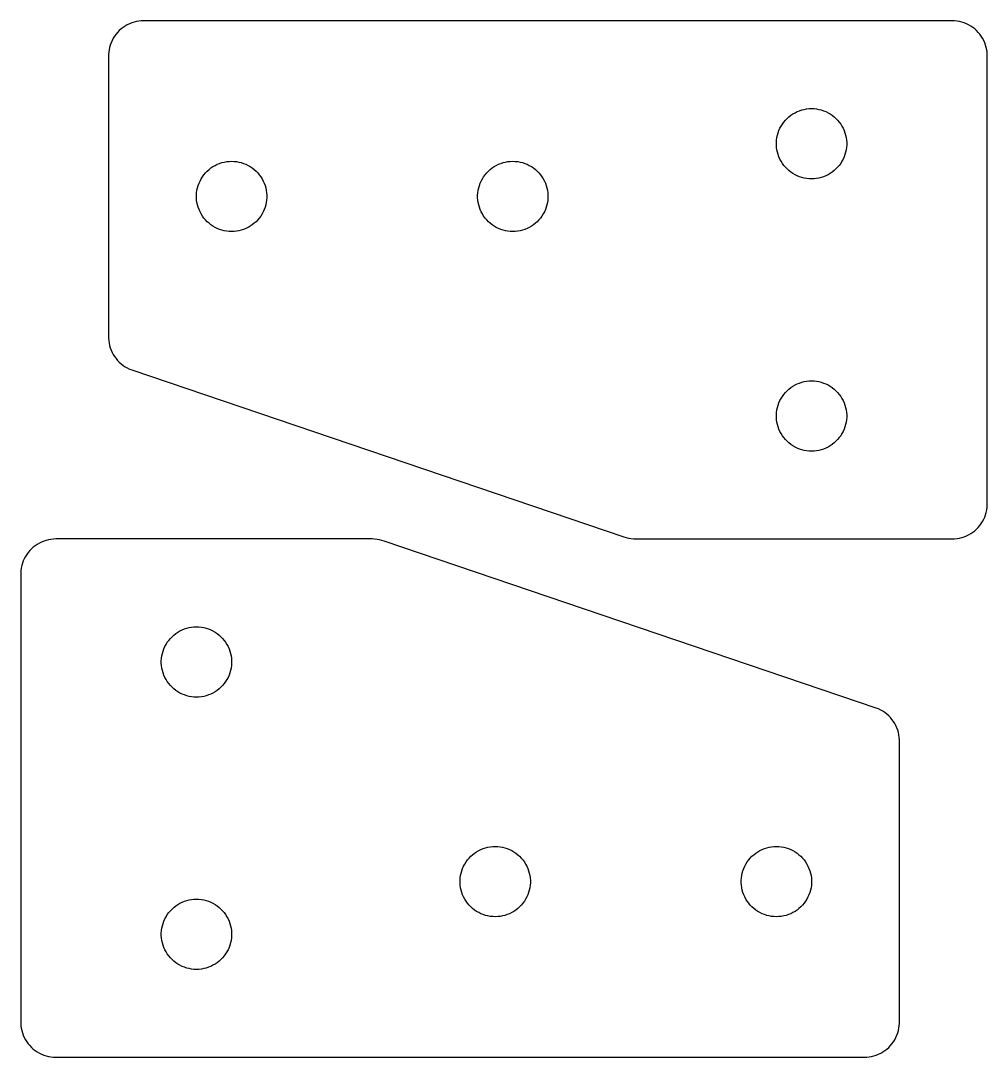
# Model space of a CAD drawing. Header units: metres. Extents: x 5 to 310, y 5 to 324.
# Drawn here: x 255 to 310, y 5 to 64 of the extents above; entities that cross this region are included whole.
import ezdxf

# ---------------------------------------------------------------- set-up
doc = ezdxf.new("R2010")
doc.units = ezdxf.units.M

msp = doc.modelspace()

# ---------------------------------------------------------------- linework, layer by layer
for p, q in [((261.061, 63.7659), (260.94, 63.6961)), ((261.187, 63.8271), (261.061, 63.7659)), ((261.316, 63.8794), (261.187, 63.8271)), ((261.449, 63.9225), (261.316, 63.8794)), ((261.584, 63.9563), (261.449, 63.9225)), ((261.722, 63.9805), (261.584, 63.9563)), ((261.86, 63.9951), (261.722, 63.9805)), ((262, 64), (261.86, 63.9951)), ((308, 64), (262, 64)), ((308.14, 63.9951), (308, 64)), ((308.278, 63.9805), (308.14, 63.9951)), ((308.416, 63.9563), (308.278, 63.9805)), ((308.551, 63.9225), (308.416, 63.9563)), ((308.684, 63.8794), (308.551, 63.9225)), ((308.813, 63.8271), (308.684, 63.8794)), ((308.939, 63.7659), (308.813, 63.8271)), ((309.06, 63.6961), (308.939, 63.7659)), ((260.424, 63.2313), (260.342, 63.1184)), ((260.514, 63.3383), (260.424, 63.2313)), ((260.611, 63.4387), (260.514, 63.3383)), ((260.714, 63.5321), (260.611, 63.4387)), ((260.824, 63.618), (260.714, 63.5321)), ((260.94, 63.6961), (260.824, 63.618)), ((309.176, 63.618), (309.06, 63.6961)), ((309.286, 63.5321), (309.176, 63.618)), ((309.389, 63.4387), (309.286, 63.5321)), ((309.486, 63.3383), (309.389, 63.4387)), ((309.576, 63.2313), (309.486, 63.3383)), ((309.658, 63.1184), (309.576, 63.2313)), ((260.098, 62.618), (260.059, 62.4838)), ((260.146, 62.7492), (260.098, 62.618)), ((260.202, 62.8767), (260.146, 62.7492)), ((260.268, 63), (260.202, 62.8767)), ((260.342, 63.1184), (260.268, 63)), ((309.732, 63), (309.658, 63.1184)), ((309.798, 62.8767), (309.732, 63)), ((309.854, 62.7492), (309.798, 62.8767)), ((309.902, 62.618), (309.854, 62.7492)), ((309.941, 62.4838), (309.902, 62.618)), ((260.011, 62.209), (260.001, 62.0698)), ((260.001, 62.0698), (260.001, 45.9302)), ((260.03, 62.3473), (260.011, 62.209)), ((260.059, 62.4838), (260.03, 62.3473)), ((309.97, 62.3473), (309.941, 62.4838)), ((309.989, 62.209), (309.97, 62.3473)), ((309.999, 62.0698), (309.989, 62.209)), ((309.999, 36.4302), (309.999, 62.0698)), ((298.514, 58.3383), (298.611, 58.4387)), ((298.611, 58.4387), (298.714, 58.5321)), ((298.714, 58.5321), (298.824, 58.618)), ((298.824, 58.618), (298.94, 58.6961)), ((298.94, 58.6961), (299.061, 58.7659)), ((299.061, 58.7659), (299.187, 58.8271)), ((299.187, 58.8271), (299.316, 58.8794)), ((299.316, 58.8794), (299.449, 58.9225)), ((299.449, 58.9225), (299.584, 58.9563)), ((299.584, 58.9563), (299.722, 58.9805)), ((299.722, 58.9805), (299.86, 58.9951)), ((299.86, 58.9951), (300, 59)), ((300, 59), (300.14, 58.9951)), ((300.14, 58.9951), (300.278, 58.9805)), ((300.278, 58.9805), (300.416, 58.9563)), ((300.416, 58.9563), (300.551, 58.9225)), ((300.551, 58.9225), (300.684, 58.8794)), ((300.684, 58.8794), (300.813, 58.8271)), ((300.813, 58.8271), (300.939, 58.7659)), ((300.939, 58.7659), (301.06, 58.6961)), ((301.06, 58.6961), (301.176, 58.618)), ((301.176, 58.618), (301.286, 58.5321)), ((301.286, 58.5321), (301.389, 58.4387)), ((301.389, 58.4387), (301.486, 58.3383)), ((298.146, 57.7492), (298.202, 57.8767)), ((298.202, 57.8767), (298.268, 58)), ((298.268, 58), (298.342, 58.1184)), ((298.342, 58.1184), (298.424, 58.2313)), ((298.424, 58.2313), (298.514, 58.3383)), ((301.486, 58.3383), (301.576, 58.2313)), ((301.576, 58.2313), (301.658, 58.1184)), ((301.658, 58.1184), (301.732, 58)), ((301.732, 58), (301.798, 57.8767)), ((301.798, 57.8767), (301.854, 57.7492)), ((298.011, 57.209), (298.03, 57.3473)), ((298.03, 57.3473), (298.059, 57.4838)), ((298.059, 57.4838), (298.098, 57.618)), ((298.098, 57.618), (298.146, 57.7492)), ((301.854, 57.7492), (301.902, 57.618)), ((301.902, 57.618), (301.941, 57.4838)), ((301.941, 57.4838), (301.97, 57.3473)), ((301.97, 57.3473), (301.989, 57.209)), ((298.001, 57.0698), (298.011, 57.209)), ((298.001, 56.9302), (298.001, 57.0698)), ((298.011, 56.7909), (298.001, 56.9302)), ((298.03, 56.6527), (298.011, 56.7909)), ((298.059, 56.5161), (298.03, 56.6527)), ((301.97, 56.6527), (301.941, 56.5161)), ((301.989, 56.7909), (301.97, 56.6527)), ((301.989, 57.209), (301.999, 57.0698)), ((301.999, 56.9302), (301.989, 56.7909)), ((301.999, 57.0698), (301.999, 56.9302)), ((298.098, 56.382), (298.059, 56.5161)), ((298.146, 56.2508), (298.098, 56.382)), ((298.202, 56.1232), (298.146, 56.2508)), ((298.268, 56), (298.202, 56.1232)), ((301.798, 56.1232), (301.732, 56)), ((301.854, 56.2508), (301.798, 56.1232)), ((301.902, 56.382), (301.854, 56.2508)), ((301.941, 56.5161), (301.902, 56.382)), ((265.611, 55.4387), (265.714, 55.5321)), ((265.714, 55.5321), (265.824, 55.618)), ((265.824, 55.618), (265.94, 55.6961)), ((265.94, 55.6961), (266.061, 55.7659)), ((266.061, 55.7659), (266.187, 55.8271)), ((266.187, 55.8271), (266.316, 55.8794)), ((266.316, 55.8794), (266.449, 55.9225)), ((266.449, 55.9225), (266.584, 55.9563)), ((266.584, 55.9563), (266.722, 55.9805)), ((266.722, 55.9805), (266.86, 55.9951)), ((266.86, 55.9951), (267, 56)), ((267, 56), (267.14, 55.9951)), ((267.14, 55.9951), (267.278, 55.9805)), ((267.278, 55.9805), (267.416, 55.9563)), ((267.416, 55.9563), (267.551, 55.9225)), ((267.551, 55.9225), (267.684, 55.8794)), ((267.684, 55.8794), (267.813, 55.8271)), ((267.813, 55.8271), (267.939, 55.7659)), ((267.939, 55.7659), (268.06, 55.6961)), ((268.06, 55.6961), (268.176, 55.618)), ((268.176, 55.618), (268.286, 55.5321)), ((268.286, 55.5321), (268.389, 55.4387)), ((281.611, 55.4387), (281.714, 55.5321)), ((281.714, 55.5321), (281.824, 55.618)), ((281.824, 55.618), (281.94, 55.6961)), ((281.94, 55.6961), (282.061, 55.7659)), ((282.061, 55.7659), (282.187, 55.8271)), ((282.187, 55.8271), (282.316, 55.8794)), ((282.316, 55.8794), (282.449, 55.9225)), ((282.449, 55.9225), (282.584, 55.9563)), ((282.584, 55.9563), (282.722, 55.9805)), ((282.722, 55.9805), (282.86, 55.9951)), ((282.86, 55.9951), (283, 56)), ((283, 56), (283.14, 55.9951)), ((283.14, 55.9951), (283.278, 55.9805)), ((283.278, 55.9805), (283.416, 55.9563)), ((283.416, 55.9563), (283.551, 55.9225)), ((283.551, 55.9225), (283.684, 55.8794)), ((283.684, 55.8794), (283.813, 55.8271)), ((283.813, 55.8271), (283.939, 55.7659)), ((283.939, 55.7659), (284.06, 55.6961)), ((284.06, 55.6961), (284.176, 55.618)), ((284.176, 55.618), (284.286, 55.5321)), ((284.286, 55.5321), (284.389, 55.4387)), ((298.342, 55.8816), (298.268, 56)), ((298.424, 55.7687), (298.342, 55.8816)), ((298.514, 55.6617), (298.424, 55.7687)), ((298.611, 55.5613), (298.514, 55.6617)), ((298.714, 55.4679), (298.611, 55.5613)), ((298.824, 55.382), (298.714, 55.4679)), ((301.286, 55.4679), (301.176, 55.382)), ((301.389, 55.5613), (301.286, 55.4679)), ((301.486, 55.6617), (301.389, 55.5613)), ((301.576, 55.7687), (301.486, 55.6617)), ((301.658, 55.8816), (301.576, 55.7687)), ((301.732, 56), (301.658, 55.8816)), ((265.146, 54.7492), (265.202, 54.8767)), ((265.202, 54.8767), (265.268, 55)), ((265.268, 55), (265.342, 55.1184)), ((265.342, 55.1184), (265.424, 55.2313)), ((265.424, 55.2313), (265.514, 55.3383)), ((265.514, 55.3383), (265.611, 55.4387)), ((268.389, 55.4387), (268.486, 55.3383)), ((268.486, 55.3383), (268.576, 55.2313)), ((268.576, 55.2313), (268.658, 55.1184)), ((268.658, 55.1184), (268.732, 55)), ((268.732, 55), (268.798, 54.8767)), ((268.798, 54.8767), (268.854, 54.7492)), ((281.146, 54.7492), (281.202, 54.8767)), ((281.202, 54.8767), (281.268, 55)), ((281.268, 55), (281.342, 55.1184)), ((281.342, 55.1184), (281.424, 55.2313)), ((281.424, 55.2313), (281.514, 55.3383)), ((281.514, 55.3383), (281.611, 55.4387)), ((284.389, 55.4387), (284.486, 55.3383)), ((284.486, 55.3383), (284.576, 55.2313)), ((284.576, 55.2313), (284.658, 55.1184)), ((284.658, 55.1184), (284.732, 55)), ((284.732, 55), (284.798, 54.8767)), ((284.798, 54.8767), (284.854, 54.7492)), ((298.94, 55.3039), (298.824, 55.382)), ((299.061, 55.2341), (298.94, 55.3039)), ((299.187, 55.1729), (299.061, 55.2341)), ((299.316, 55.1206), (299.187, 55.1729)), ((299.449, 55.0775), (299.316, 55.1206)), ((299.584, 55.0437), (299.449, 55.0775)), ((299.722, 55.0195), (299.584, 55.0437)), ((299.86, 55.0049), (299.722, 55.0195)), ((300, 55), (299.86, 55.0049)), ((300.14, 55.0049), (300, 55)), ((300.278, 55.0195), (300.14, 55.0049)), ((300.416, 55.0437), (300.278, 55.0195)), ((300.551, 55.0775), (300.416, 55.0437)), ((300.684, 55.1206), (300.551, 55.0775)), ((300.813, 55.1729), (300.684, 55.1206)), ((300.939, 55.2341), (300.813, 55.1729)), ((301.06, 55.3039), (300.939, 55.2341)), ((301.176, 55.382), (301.06, 55.3039)), ((265.011, 54.209), (265.03, 54.3473)), ((265.03, 54.3473), (265.059, 54.4838)), ((265.059, 54.4838), (265.098, 54.618)), ((265.098, 54.618), (265.146, 54.7492)), ((268.854, 54.7492), (268.902, 54.618)), ((268.902, 54.618), (268.941, 54.4838)), ((268.941, 54.4838), (268.97, 54.3473)), ((268.97, 54.3473), (268.989, 54.209)), ((281.011, 54.209), (281.03, 54.3473)), ((281.03, 54.3473), (281.059, 54.4838)), ((281.059, 54.4838), (281.098, 54.618)), ((281.098, 54.618), (281.146, 54.7492)), ((284.854, 54.7492), (284.902, 54.618)), ((284.902, 54.618), (284.941, 54.4838)), ((284.941, 54.4838), (284.97, 54.3473)), ((284.97, 54.3473), (284.989, 54.209)), ((265.001, 54.0698), (265.011, 54.209)), ((265.001, 53.9302), (265.001, 54.0698)), ((265.011, 53.7909), (265.001, 53.9302)), ((265.03, 53.6527), (265.011, 53.7909)), ((268.989, 53.7909), (268.97, 53.6527)), ((268.989, 54.209), (268.999, 54.0698)), ((268.999, 53.9302), (268.989, 53.7909)), ((268.999, 54.0698), (268.999, 53.9302)), ((281.001, 54.0698), (281.011, 54.209)), ((281.001, 53.9302), (281.001, 54.0698)), ((281.011, 53.7909), (281.001, 53.9302)), ((281.03, 53.6527), (281.011, 53.7909)), ((284.989, 53.7909), (284.97, 53.6527)), ((284.989, 54.209), (284.999, 54.0698)), ((284.999, 53.9302), (284.989, 53.7909)), ((284.999, 54.0698), (284.999, 53.9302)), ((265.059, 53.5161), (265.03, 53.6527)), ((265.098, 53.382), (265.059, 53.5161)), ((265.146, 53.2508), (265.098, 53.382)), ((265.202, 53.1232), (265.146, 53.2508)), ((265.268, 53), (265.202, 53.1232)), ((268.798, 53.1232), (268.732, 53)), ((268.854, 53.2508), (268.798, 53.1232)), ((268.902, 53.382), (268.854, 53.2508)), ((268.941, 53.5161), (268.902, 53.382)), ((268.97, 53.6527), (268.941, 53.5161)), ((281.059, 53.5161), (281.03, 53.6527)), ((281.098, 53.382), (281.059, 53.5161)), ((281.146, 53.2508), (281.098, 53.382)), ((281.202, 53.1232), (281.146, 53.2508)), ((281.268, 53), (281.202, 53.1232)), ((284.798, 53.1232), (284.732, 53)), ((284.854, 53.2508), (284.798, 53.1232)), ((284.902, 53.382), (284.854, 53.2508)), ((284.941, 53.5161), (284.902, 53.382)), ((284.97, 53.6527), (284.941, 53.5161)), ((265.342, 52.8816), (265.268, 53)), ((265.424, 52.7687), (265.342, 52.8816)), ((265.514, 52.6617), (265.424, 52.7687)), ((265.611, 52.5613), (265.514, 52.6617)), ((265.714, 52.4679), (265.611, 52.5613)), ((268.389, 52.5613), (268.286, 52.4679)), ((268.486, 52.6617), (268.389, 52.5613)), ((268.576, 52.7687), (268.486, 52.6617)), ((268.658, 52.8816), (268.576, 52.7687)), ((268.732, 53), (268.658, 52.8816)), ((281.342, 52.8816), (281.268, 53)), ((281.424, 52.7687), (281.342, 52.8816)), ((281.514, 52.6617), (281.424, 52.7687)), ((281.611, 52.5613), (281.514, 52.6617)), ((281.714, 52.4679), (281.611, 52.5613)), ((284.389, 52.5613), (284.286, 52.4679)), ((284.486, 52.6617), (284.389, 52.5613)), ((284.576, 52.7687), (284.486, 52.6617)), ((284.658, 52.8816), (284.576, 52.7687)), ((284.732, 53), (284.658, 52.8816)), ((265.824, 52.382), (265.714, 52.4679)), ((265.94, 52.3039), (265.824, 52.382)), ((266.061, 52.2341), (265.94, 52.3039)), ((266.187, 52.1729), (266.061, 52.2341)), ((266.316, 52.1206), (266.187, 52.1729)), ((266.449, 52.0775), (266.316, 52.1206)), ((266.584, 52.0437), (266.449, 52.0775)), ((266.722, 52.0195), (266.584, 52.0437)), ((266.86, 52.0049), (266.722, 52.0195)), ((267, 52), (266.86, 52.0049)), ((267.14, 52.0049), (267, 52)), ((267.278, 52.0195), (267.14, 52.0049)), ((267.416, 52.0437), (267.278, 52.0195)), ((267.551, 52.0775), (267.416, 52.0437)), ((267.684, 52.1206), (267.551, 52.0775)), ((267.813, 52.1729), (267.684, 52.1206)), ((267.939, 52.2341), (267.813, 52.1729)), ((268.06, 52.3039), (267.939, 52.2341)), ((268.176, 52.382), (268.06, 52.3039)), ((268.286, 52.4679), (268.176, 52.382)), ((281.824, 52.382), (281.714, 52.4679)), ((281.94, 52.3039), (281.824, 52.382)), ((282.061, 52.2341), (281.94, 52.3039)), ((282.187, 52.1729), (282.061, 52.2341)), ((282.316, 52.1206), (282.187, 52.1729)), ((282.449, 52.0775), (282.316, 52.1206)), ((282.584, 52.0437), (282.449, 52.0775)), ((282.722, 52.0195), (282.584, 52.0437)), ((282.86, 52.0049), (282.722, 52.0195)), ((283, 52), (282.86, 52.0049)), ((283.14, 52.0049), (283, 52)), ((283.278, 52.0195), (283.14, 52.0049)), ((283.416, 52.0437), (283.278, 52.0195)), ((283.551, 52.0775), (283.416, 52.0437)), ((283.684, 52.1206), (283.551, 52.0775)), ((283.813, 52.1729), (283.684, 52.1206)), ((283.939, 52.2341), (283.813, 52.1729)), ((284.06, 52.3039), (283.939, 52.2341)), ((284.176, 52.382), (284.06, 52.3039)), ((284.286, 52.4679), (284.176, 52.382)), ((260.001, 45.9302), (260.011, 45.7909)), ((260.011, 45.7909), (260.03, 45.6527)), ((260.03, 45.6527), (260.059, 45.5161)), ((260.059, 45.5161), (260.098, 45.382)), ((260.098, 45.382), (260.146, 45.2508)), ((260.146, 45.2508), (260.202, 45.1232)), ((260.202, 45.1232), (260.268, 45)), ((260.268, 45), (260.342, 44.8816)), ((260.342, 44.8816), (260.424, 44.7687)), ((260.424, 44.7687), (260.514, 44.6617)), ((260.514, 44.6617), (260.611, 44.5613)), ((260.611, 44.5613), (260.714, 44.4679)), ((260.714, 44.4679), (260.824, 44.382)), ((260.824, 44.382), (260.94, 44.3039)), ((260.94, 44.3039), (261.061, 44.2341)), ((261.061, 44.2341), (261.187, 44.1729)), ((261.187, 44.1729), (261.316, 44.1206)), ((261.316, 44.1206), (289.316, 34.6206)), ((298.714, 43.0321), (298.824, 43.118)), ((298.824, 43.118), (298.94, 43.1961)), ((298.94, 43.1961), (299.061, 43.2659)), ((299.061, 43.2659), (299.187, 43.3271)), ((299.187, 43.3271), (299.316, 43.3794)), ((299.316, 43.3794), (299.449, 43.4225)), ((299.449, 43.4225), (299.584, 43.4563)), ((299.584, 43.4563), (299.722, 43.4805)), ((299.722, 43.4805), (299.86, 43.4951)), ((299.86, 43.4951), (300, 43.5)), ((300, 43.5), (300.14, 43.4951)), ((300.14, 43.4951), (300.278, 43.4805)), ((300.278, 43.4805), (300.416, 43.4563)), ((300.416, 43.4563), (300.551, 43.4225)), ((300.551, 43.4225), (300.684, 43.3794)), ((300.684, 43.3794), (300.813, 43.3271)), ((300.813, 43.3271), (300.939, 43.2659)), ((300.939, 43.2659), (301.06, 43.1961)), ((301.06, 43.1961), (301.176, 43.118)), ((301.176, 43.118), (301.286, 43.0321)), ((298.202, 42.3767), (298.268, 42.5)), ((298.268, 42.5), (298.342, 42.6184)), ((298.342, 42.6184), (298.424, 42.7313)), ((298.424, 42.7313), (298.514, 42.8383)), ((298.514, 42.8383), (298.611, 42.9387)), ((298.611, 42.9387), (298.714, 43.0321)), ((301.286, 43.0321), (301.389, 42.9387)), ((301.389, 42.9387), (301.486, 42.8383)), ((301.486, 42.8383), (301.576, 42.7313)), ((301.576, 42.7313), (301.658, 42.6184)), ((301.658, 42.6184), (301.732, 42.5)), ((301.732, 42.5), (301.798, 42.3767)), ((298.03, 41.8473), (298.059, 41.9838)), ((298.059, 41.9838), (298.098, 42.118)), ((298.098, 42.118), (298.146, 42.2492)), ((298.146, 42.2492), (298.202, 42.3767)), ((301.798, 42.3767), (301.854, 42.2492)), ((301.854, 42.2492), (301.902, 42.118)), ((301.902, 42.118), (301.941, 41.9838)), ((301.941, 41.9838), (301.97, 41.8473)), ((298.001, 41.5698), (298.011, 41.709)), ((298.001, 41.4302), (298.001, 41.5698)), ((298.011, 41.2909), (298.001, 41.4302)), ((298.011, 41.709), (298.03, 41.8473)), ((301.97, 41.8473), (301.989, 41.709)), ((301.989, 41.709), (301.999, 41.5698)), ((301.999, 41.4302), (301.989, 41.2909)), ((301.999, 41.5698), (301.999, 41.4302)), ((298.03, 41.1527), (298.011, 41.2909)), ((298.059, 41.0161), (298.03, 41.1527)), ((298.098, 40.882), (298.059, 41.0161)), ((298.146, 40.7508), (298.098, 40.882)), ((298.202, 40.6232), (298.146, 40.7508)), ((301.854, 40.7508), (301.798, 40.6232)), ((301.902, 40.882), (301.854, 40.7508)), ((301.941, 41.0161), (301.902, 40.882)), ((301.97, 41.1527), (301.941, 41.0161)), ((301.989, 41.2909), (301.97, 41.1527)), ((298.268, 40.5), (298.202, 40.6232)), ((298.342, 40.3816), (298.268, 40.5)), ((298.424, 40.2687), (298.342, 40.3816)), ((298.514, 40.1617), (298.424, 40.2687)), ((298.611, 40.0613), (298.514, 40.1617)), ((301.486, 40.1617), (301.389, 40.0613)), ((301.576, 40.2687), (301.486, 40.1617)), ((301.658, 40.3816), (301.576, 40.2687)), ((301.732, 40.5), (301.658, 40.3816)), ((301.798, 40.6232), (301.732, 40.5)), ((298.714, 39.9679), (298.611, 40.0613)), ((298.824, 39.882), (298.714, 39.9679)), ((298.94, 39.8039), (298.824, 39.882)), ((299.061, 39.7341), (298.94, 39.8039)), ((299.187, 39.6729), (299.061, 39.7341)), ((299.316, 39.6206), (299.187, 39.6729)), ((299.449, 39.5775), (299.316, 39.6206)), ((299.584, 39.5437), (299.449, 39.5775)), ((299.722, 39.5195), (299.584, 39.5437)), ((300.416, 39.5437), (300.278, 39.5195)), ((300.551, 39.5775), (300.416, 39.5437)), ((300.684, 39.6206), (300.551, 39.5775)), ((300.813, 39.6729), (300.684, 39.6206)), ((300.939, 39.7341), (300.813, 39.6729)), ((301.06, 39.8039), (300.939, 39.7341)), ((301.176, 39.882), (301.06, 39.8039)), ((301.286, 39.9679), (301.176, 39.882)), ((301.389, 40.0613), (301.286, 39.9679)), ((299.86, 39.5049), (299.722, 39.5195)), ((300, 39.5), (299.86, 39.5049)), ((300.14, 39.5049), (300, 39.5)), ((300.278, 39.5195), (300.14, 39.5049)), ((309.902, 35.8819), (309.941, 36.0161)), ((309.941, 36.0161), (309.97, 36.1527)), ((309.97, 36.1527), (309.989, 36.2909)), ((309.989, 36.2909), (309.999, 36.4302)), ((309.658, 35.3816), (309.732, 35.5)), ((309.732, 35.5), (309.798, 35.6232)), ((309.798, 35.6232), (309.854, 35.7508)), ((309.854, 35.7508), (309.902, 35.8819)), ((309.06, 34.8039), (309.176, 34.8819)), ((309.176, 34.8819), (309.286, 34.9679)), ((309.286, 34.9679), (309.389, 35.0613)), ((309.389, 35.0613), (309.486, 35.1617)), ((309.486, 35.1617), (309.576, 35.2687)), ((309.576, 35.2687), (309.658, 35.3816)), ((256.061, 34.2659), (255.94, 34.1961)), ((256.187, 34.3271), (256.061, 34.2659)), ((256.316, 34.3794), (256.187, 34.3271)), ((256.449, 34.4225), (256.316, 34.3794)), ((256.584, 34.4563), (256.449, 34.4225)), ((256.722, 34.4805), (256.584, 34.4563)), ((256.86, 34.4951), (256.722, 34.4805)), ((257, 34.5), (256.86, 34.4951)), ((275, 34.5), (257, 34.5)), ((275.14, 34.4951), (275, 34.5)), ((275.278, 34.4805), (275.14, 34.4951)), ((275.416, 34.4563), (275.278, 34.4805)), ((275.551, 34.4225), (275.416, 34.4563)), ((275.684, 34.3794), (275.551, 34.4225)), ((303.684, 24.8794), (275.684, 34.3794)), ((289.316, 34.6206), (289.449, 34.5775)), ((289.449, 34.5775), (289.584, 34.5437)), ((289.584, 34.5437), (289.722, 34.5195)), ((289.722, 34.5195), (289.86, 34.5049)), ((289.86, 34.5049), (290, 34.5)), ((290, 34.5), (308, 34.5)), ((308, 34.5), (308.14, 34.5049)), ((308.14, 34.5049), (308.278, 34.5194)), ((308.278, 34.5194), (308.416, 34.5437)), ((308.416, 34.5437), (308.551, 34.5775)), ((308.551, 34.5775), (308.684, 34.6206)), ((308.684, 34.6206), (308.813, 34.6729)), ((308.813, 34.6729), (308.939, 34.7341)), ((308.939, 34.7341), (309.06, 34.8039)), ((255.424, 33.7313), (255.342, 33.6184)), ((255.514, 33.8383), (255.424, 33.7313)), ((255.611, 33.9387), (255.514, 33.8383)), ((255.714, 34.0321), (255.611, 33.9387)), ((255.824, 34.118), (255.714, 34.0321)), ((255.94, 34.1961), (255.824, 34.118)), ((255.098, 33.118), (255.059, 32.9838)), ((255.146, 33.2492), (255.098, 33.118)), ((255.202, 33.3767), (255.146, 33.2492)), ((255.268, 33.5), (255.202, 33.3767)), ((255.342, 33.6184), (255.268, 33.5)), ((255.011, 32.709), (255.001, 32.5698)), ((255.001, 32.5698), (255.001, 6.9302)), ((255.03, 32.8473), (255.011, 32.709)), ((255.059, 32.9838), (255.03, 32.8473)), ((263.514, 28.8383), (263.611, 28.9387)), ((263.611, 28.9387), (263.714, 29.0321)), ((263.714, 29.0321), (263.824, 29.118)), ((263.824, 29.118), (263.94, 29.1961)), ((263.94, 29.1961), (264.061, 29.2659)), ((264.061, 29.2659), (264.187, 29.3271)), ((264.187, 29.3271), (264.316, 29.3794)), ((264.316, 29.3794), (264.449, 29.4225)), ((264.449, 29.4225), (264.584, 29.4563)), ((264.584, 29.4563), (264.722, 29.4805)), ((264.722, 29.4805), (264.86, 29.4951)), ((264.86, 29.4951), (265, 29.5)), ((265, 29.5), (265.14, 29.4951)), ((265.14, 29.4951), (265.278, 29.4805)), ((265.278, 29.4805), (265.416, 29.4563)), ((265.416, 29.4563), (265.551, 29.4225)), ((265.551, 29.4225), (265.684, 29.3794)), ((265.684, 29.3794), (265.813, 29.3271)), ((265.813, 29.3271), (265.939, 29.2659)), ((265.939, 29.2659), (266.06, 29.1961)), ((266.06, 29.1961), (266.176, 29.118)), ((266.176, 29.118), (266.286, 29.0321)), ((266.286, 29.0321), (266.389, 28.9387)), ((266.389, 28.9387), (266.486, 28.8383)), ((263.146, 28.2492), (263.202, 28.3767)), ((263.202, 28.3767), (263.268, 28.5)), ((263.268, 28.5), (263.342, 28.6184)), ((263.342, 28.6184), (263.424, 28.7313)), ((263.424, 28.7313), (263.514, 28.8383)), ((266.486, 28.8383), (266.576, 28.7313)), ((266.576, 28.7313), (266.658, 28.6184)), ((266.658, 28.6184), (266.732, 28.5)), ((266.732, 28.5), (266.798, 28.3768)), ((266.798, 28.3768), (266.854, 28.2492)), ((263.011, 27.709), (263.03, 27.8473)), ((263.03, 27.8473), (263.059, 27.9838)), ((263.059, 27.9838), (263.098, 28.118)), ((263.098, 28.118), (263.146, 28.2492)), ((266.854, 28.2492), (266.902, 28.118)), ((266.902, 28.118), (266.941, 27.9839)), ((266.941, 27.9839), (266.97, 27.8473)), ((266.97, 27.8473), (266.989, 27.7091)), ((263.001, 27.5698), (263.011, 27.709)), ((263.001, 27.4302), (263.001, 27.5698)), ((263.011, 27.2909), (263.001, 27.4302)), ((263.03, 27.1527), (263.011, 27.2909)), ((263.059, 27.0161), (263.03, 27.1527)), ((266.97, 27.1527), (266.941, 27.0162)), ((266.989, 27.291), (266.97, 27.1527)), ((266.989, 27.7091), (266.999, 27.5698)), ((266.999, 27.4302), (266.989, 27.291)), ((266.999, 27.5698), (266.999, 27.4302)), ((263.098, 26.882), (263.059, 27.0161)), ((263.146, 26.7508), (263.098, 26.882)), ((263.202, 26.6232), (263.146, 26.7508)), ((263.268, 26.5), (263.202, 26.6232)), ((266.798, 26.6233), (266.732, 26.5)), ((266.854, 26.7508), (266.798, 26.6233)), ((266.902, 26.882), (266.854, 26.7508)), ((266.941, 27.0162), (266.902, 26.882)), ((263.342, 26.3816), (263.268, 26.5)), ((263.424, 26.2687), (263.342, 26.3816)), ((263.514, 26.1617), (263.424, 26.2687)), ((263.611, 26.0613), (263.514, 26.1617)), ((263.714, 25.9679), (263.611, 26.0613)), ((263.824, 25.882), (263.714, 25.9679)), ((266.286, 25.9679), (266.176, 25.882)), ((266.389, 26.0613), (266.286, 25.9679)), ((266.486, 26.1617), (266.389, 26.0613)), ((266.576, 26.2687), (266.486, 26.1617)), ((266.658, 26.3816), (266.576, 26.2687)), ((266.732, 26.5), (266.658, 26.3816)), ((263.94, 25.8039), (263.824, 25.882)), ((264.061, 25.7341), (263.94, 25.8039)), ((264.187, 25.6729), (264.061, 25.7341)), ((264.316, 25.6206), (264.187, 25.6729)), ((264.449, 25.5775), (264.316, 25.6206)), ((264.584, 25.5437), (264.449, 25.5775)), ((264.722, 25.5195), (264.584, 25.5437)), ((264.86, 25.5049), (264.722, 25.5195)), ((265, 25.5), (264.86, 25.5049)), ((265.14, 25.5049), (265, 25.5)), ((265.278, 25.5195), (265.14, 25.5049)), ((265.416, 25.5437), (265.278, 25.5195)), ((265.551, 25.5775), (265.416, 25.5437)), ((265.684, 25.6206), (265.551, 25.5775)), ((265.813, 25.6729), (265.684, 25.6206)), ((265.939, 25.7341), (265.813, 25.6729)), ((266.06, 25.8039), (265.939, 25.7341)), ((266.176, 25.882), (266.06, 25.8039)), ((303.813, 24.8271), (303.684, 24.8794)), ((303.939, 24.7659), (303.813, 24.8271)), ((304.06, 24.6961), (303.939, 24.7659)), ((304.176, 24.618), (304.06, 24.6961)), ((304.286, 24.5321), (304.176, 24.618)), ((304.389, 24.4387), (304.286, 24.5321)), ((304.486, 24.3383), (304.389, 24.4387)), ((304.576, 24.2313), (304.486, 24.3383)), ((304.658, 24.1184), (304.576, 24.2313)), ((304.732, 24), (304.658, 24.1184)), ((304.798, 23.8768), (304.732, 24)), ((304.854, 23.7492), (304.798, 23.8768)), ((304.902, 23.618), (304.854, 23.7492)), ((304.941, 23.4839), (304.902, 23.618)), ((304.97, 23.3473), (304.941, 23.4839)), ((304.989, 23.2091), (304.97, 23.3473)), ((304.999, 23.0698), (304.989, 23.2091)), ((304.999, 6.9302), (304.999, 23.0698)), ((280.611, 16.4387), (280.714, 16.5321)), ((280.714, 16.5321), (280.824, 16.618)), ((280.824, 16.618), (280.94, 16.6961)), ((280.94, 16.6961), (281.061, 16.7659)), ((281.061, 16.7659), (281.187, 16.8271)), ((281.187, 16.8271), (281.316, 16.8794)), ((281.316, 16.8794), (281.449, 16.9225)), ((281.449, 16.9225), (281.584, 16.9563)), ((281.584, 16.9563), (281.722, 16.9805)), ((281.722, 16.9805), (281.86, 16.9951)), ((281.86, 16.9951), (282, 17)), ((282, 17), (282.14, 16.9951)), ((282.14, 16.9951), (282.278, 16.9805)), ((282.278, 16.9805), (282.416, 16.9563)), ((282.416, 16.9563), (282.551, 16.9225)), ((282.551, 16.9225), (282.684, 16.8794)), ((282.684, 16.8794), (282.813, 16.8271)), ((282.813, 16.8271), (282.939, 16.7659)), ((282.939, 16.7659), (283.06, 16.6961)), ((283.06, 16.6961), (283.176, 16.618)), ((283.176, 16.618), (283.286, 16.5321)), ((283.286, 16.5321), (283.389, 16.4387)), ((296.611, 16.4387), (296.714, 16.5321)), ((296.714, 16.5321), (296.824, 16.618)), ((296.824, 16.618), (296.94, 16.6961)), ((296.94, 16.6961), (297.061, 16.7659)), ((297.061, 16.7659), (297.187, 16.8271)), ((297.187, 16.8271), (297.316, 16.8794)), ((297.316, 16.8794), (297.449, 16.9225)), ((297.449, 16.9225), (297.584, 16.9563)), ((297.584, 16.9563), (297.722, 16.9805)), ((297.722, 16.9805), (297.86, 16.9951)), ((297.86, 16.9951), (298, 17)), ((298, 17), (298.14, 16.9951)), ((298.14, 16.9951), (298.278, 16.9805)), ((298.278, 16.9805), (298.416, 16.9563)), ((298.416, 16.9563), (298.551, 16.9225)), ((298.551, 16.9225), (298.684, 16.8794)), ((298.684, 16.8794), (298.813, 16.8271)), ((298.813, 16.8271), (298.939, 16.7659)), ((298.939, 16.7659), (299.06, 16.6961)), ((299.06, 16.6961), (299.176, 16.618)), ((299.176, 16.618), (299.286, 16.5321)), ((299.286, 16.5321), (299.389, 16.4387)), ((280.202, 15.8768), (280.268, 16)), ((280.268, 16), (280.342, 16.1184)), ((280.342, 16.1184), (280.424, 16.2313)), ((280.424, 16.2313), (280.514, 16.3383)), ((280.514, 16.3383), (280.611, 16.4387)), ((283.389, 16.4387), (283.486, 16.3383)), ((283.486, 16.3383), (283.576, 16.2313)), ((283.576, 16.2313), (283.658, 16.1184)), ((283.658, 16.1184), (283.732, 16)), ((283.732, 16), (283.798, 15.8768)), ((296.202, 15.8768), (296.268, 16)), ((296.268, 16), (296.342, 16.1184)), ((296.342, 16.1184), (296.424, 16.2313)), ((296.424, 16.2313), (296.514, 16.3383)), ((296.514, 16.3383), (296.611, 16.4387)), ((299.389, 16.4387), (299.486, 16.3383)), ((299.486, 16.3383), (299.576, 16.2313)), ((299.576, 16.2313), (299.658, 16.1184)), ((299.658, 16.1184), (299.732, 16)), ((299.732, 16), (299.798, 15.8768)), ((280.011, 15.2091), (280.03, 15.3473)), ((280.03, 15.3473), (280.059, 15.4839)), ((280.059, 15.4839), (280.098, 15.618)), ((280.098, 15.618), (280.146, 15.7492)), ((280.146, 15.7492), (280.202, 15.8768)), ((283.798, 15.8768), (283.854, 15.7492)), ((283.854, 15.7492), (283.902, 15.618)), ((283.902, 15.618), (283.941, 15.4839)), ((283.941, 15.4839), (283.97, 15.3473)), ((283.97, 15.3473), (283.989, 15.2091)), ((296.011, 15.2091), (296.03, 15.3473)), ((296.03, 15.3473), (296.059, 15.4839)), ((296.059, 15.4839), (296.098, 15.618)), ((296.098, 15.618), (296.146, 15.7492)), ((296.146, 15.7492), (296.202, 15.8768)), ((299.798, 15.8768), (299.854, 15.7492)), ((299.854, 15.7492), (299.902, 15.618)), ((299.902, 15.618), (299.941, 15.4839)), ((299.941, 15.4839), (299.97, 15.3473)), ((299.97, 15.3473), (299.989, 15.2091)), ((280.001, 15.0698), (280.011, 15.2091)), ((280.001, 14.9302), (280.001, 15.0698)), ((280.011, 14.791), (280.001, 14.9302)), ((280.03, 14.6527), (280.011, 14.791)), ((283.989, 14.791), (283.97, 14.6527)), ((283.989, 15.2091), (283.999, 15.0698)), ((283.999, 14.9302), (283.989, 14.791)), ((283.999, 15.0698), (283.999, 14.9302)), ((296.001, 15.0698), (296.011, 15.2091)), ((296.001, 14.9302), (296.001, 15.0698)), ((296.011, 14.791), (296.001, 14.9302)), ((296.03, 14.6527), (296.011, 14.791)), ((299.989, 14.791), (299.97, 14.6527)), ((299.989, 15.2091), (299.999, 15.0698)), ((299.999, 14.9302), (299.989, 14.791)), ((299.999, 15.0698), (299.999, 14.9302)), ((280.059, 14.5162), (280.03, 14.6527)), ((280.098, 14.382), (280.059, 14.5162)), ((280.146, 14.2508), (280.098, 14.382)), ((280.202, 14.1233), (280.146, 14.2508)), ((283.854, 14.2508), (283.798, 14.1233)), ((283.902, 14.382), (283.854, 14.2508)), ((283.941, 14.5162), (283.902, 14.382)), ((283.97, 14.6527), (283.941, 14.5162)), ((296.059, 14.5162), (296.03, 14.6527)), ((296.098, 14.382), (296.059, 14.5162)), ((296.146, 14.2508), (296.098, 14.382)), ((296.202, 14.1233), (296.146, 14.2508)), ((299.854, 14.2508), (299.798, 14.1233)), ((299.902, 14.382), (299.854, 14.2508)), ((299.941, 14.5162), (299.902, 14.382)), ((299.97, 14.6527), (299.941, 14.5162)), ((263.714, 13.5321), (263.824, 13.618)), ((263.824, 13.618), (263.94, 13.6961)), ((263.94, 13.6961), (264.061, 13.7659)), ((264.061, 13.7659), (264.187, 13.8271)), ((264.187, 13.8271), (264.316, 13.8794)), ((264.316, 13.8794), (264.449, 13.9225)), ((264.449, 13.9225), (264.584, 13.9563)), ((264.584, 13.9563), (264.722, 13.9805)), ((264.722, 13.9805), (264.86, 13.9951)), ((264.86, 13.9951), (265, 14)), ((265, 14), (265.14, 13.9951)), ((265.14, 13.9951), (265.278, 13.9805)), ((265.278, 13.9805), (265.416, 13.9563)), ((265.416, 13.9563), (265.551, 13.9225)), ((265.551, 13.9225), (265.684, 13.8794)), ((265.684, 13.8794), (265.813, 13.8271)), ((265.813, 13.8271), (265.939, 13.7659)), ((265.939, 13.7659), (266.06, 13.6961)), ((266.06, 13.6961), (266.176, 13.618)), ((266.176, 13.618), (266.286, 13.5321)), ((280.268, 14), (280.202, 14.1233)), ((280.342, 13.8816), (280.268, 14)), ((280.424, 13.7687), (280.342, 13.8816)), ((280.514, 13.6617), (280.424, 13.7687)), ((280.611, 13.5613), (280.514, 13.6617)), ((283.486, 13.6617), (283.389, 13.5613)), ((283.576, 13.7687), (283.486, 13.6617)), ((283.658, 13.8816), (283.576, 13.7687)), ((283.732, 14), (283.658, 13.8816)), ((283.798, 14.1233), (283.732, 14)), ((296.268, 14), (296.202, 14.1233)), ((296.342, 13.8816), (296.268, 14)), ((296.424, 13.7687), (296.342, 13.8816)), ((296.514, 13.6617), (296.424, 13.7687)), ((296.611, 13.5613), (296.514, 13.6617)), ((299.486, 13.6617), (299.389, 13.5613)), ((299.576, 13.7687), (299.486, 13.6617)), ((299.658, 13.8816), (299.576, 13.7687)), ((299.732, 14), (299.658, 13.8816)), ((299.798, 14.1233), (299.732, 14)), ((263.202, 12.8767), (263.268, 13)), ((263.268, 13), (263.342, 13.1184)), ((263.342, 13.1184), (263.424, 13.2313)), ((263.424, 13.2313), (263.514, 13.3383)), ((263.514, 13.3383), (263.611, 13.4387)), ((263.611, 13.4387), (263.714, 13.5321)), ((266.286, 13.5321), (266.389, 13.4387)), ((266.389, 13.4387), (266.486, 13.3383)), ((266.486, 13.3383), (266.576, 13.2313)), ((266.576, 13.2313), (266.658, 13.1184)), ((266.658, 13.1184), (266.732, 13)), ((266.732, 13), (266.798, 12.8767)), ((280.714, 13.4679), (280.611, 13.5613)), ((280.824, 13.382), (280.714, 13.4679)), ((280.94, 13.3039), (280.824, 13.382)), ((281.061, 13.2341), (280.94, 13.3039)), ((281.187, 13.1729), (281.061, 13.2341)), ((281.316, 13.1206), (281.187, 13.1729)), ((281.449, 13.0775), (281.316, 13.1206)), ((281.584, 13.0437), (281.449, 13.0775)), ((281.722, 13.0195), (281.584, 13.0437)), ((281.86, 13.0049), (281.722, 13.0195)), ((282, 13), (281.86, 13.0049)), ((282.14, 13.0049), (282, 13)), ((282.278, 13.0195), (282.14, 13.0049)), ((282.416, 13.0437), (282.278, 13.0195)), ((282.551, 13.0775), (282.416, 13.0437)), ((282.684, 13.1206), (282.551, 13.0775)), ((282.813, 13.1729), (282.684, 13.1206)), ((282.939, 13.2341), (282.813, 13.1729)), ((283.06, 13.3039), (282.939, 13.2341)), ((283.176, 13.382), (283.06, 13.3039)), ((283.286, 13.4679), (283.176, 13.382)), ((283.389, 13.5613), (283.286, 13.4679)), ((296.714, 13.4679), (296.611, 13.5613)), ((296.824, 13.382), (296.714, 13.4679)), ((296.94, 13.3039), (296.824, 13.382)), ((297.061, 13.2341), (296.94, 13.3039)), ((297.187, 13.1729), (297.061, 13.2341)), ((297.316, 13.1206), (297.187, 13.1729)), ((297.449, 13.0775), (297.316, 13.1206)), ((297.584, 13.0437), (297.449, 13.0775)), ((297.722, 13.0195), (297.584, 13.0437)), ((297.86, 13.0049), (297.722, 13.0195)), ((298, 13), (297.86, 13.0049)), ((298.14, 13.0049), (298, 13)), ((298.278, 13.0195), (298.14, 13.0049)), ((298.416, 13.0437), (298.278, 13.0195)), ((298.551, 13.0775), (298.416, 13.0437)), ((298.684, 13.1206), (298.551, 13.0775)), ((298.813, 13.1729), (298.684, 13.1206)), ((298.939, 13.2341), (298.813, 13.1729)), ((299.06, 13.3039), (298.939, 13.2341)), ((299.176, 13.382), (299.06, 13.3039)), ((299.286, 13.4679), (299.176, 13.382)), ((299.389, 13.5613), (299.286, 13.4679)), ((263.03, 12.3473), (263.059, 12.4838)), ((263.059, 12.4838), (263.098, 12.618)), ((263.098, 12.618), (263.146, 12.7492)), ((263.146, 12.7492), (263.202, 12.8767)), ((266.798, 12.8767), (266.854, 12.7492)), ((266.854, 12.7492), (266.902, 12.618)), ((266.902, 12.618), (266.941, 12.4838)), ((266.941, 12.4838), (266.97, 12.3473)), ((263.001, 12.0698), (263.011, 12.209)), ((263.001, 11.9302), (263.001, 12.0698)), ((263.011, 11.7909), (263.001, 11.9302)), ((263.011, 12.209), (263.03, 12.3473)), ((266.97, 12.3473), (266.989, 12.209)), ((266.989, 12.209), (266.999, 12.0698)), ((266.999, 11.9302), (266.989, 11.7909)), ((266.999, 12.0698), (266.999, 11.9302)), ((263.03, 11.6527), (263.011, 11.7909)), ((263.059, 11.5161), (263.03, 11.6527)), ((263.098, 11.382), (263.059, 11.5161)), ((263.146, 11.2508), (263.098, 11.382)), ((263.202, 11.1232), (263.146, 11.2508)), ((266.854, 11.2508), (266.798, 11.1232)), ((266.902, 11.382), (266.854, 11.2508)), ((266.941, 11.5161), (266.902, 11.382)), ((266.97, 11.6527), (266.941, 11.5161)), ((266.989, 11.7909), (266.97, 11.6527)), ((263.268, 11), (263.202, 11.1232)), ((263.342, 10.8816), (263.268, 11)), ((263.424, 10.7687), (263.342, 10.8816)), ((263.514, 10.6617), (263.424, 10.7687)), ((263.611, 10.5613), (263.514, 10.6617)), ((266.486, 10.6617), (266.389, 10.5613)), ((266.576, 10.7687), (266.486, 10.6617)), ((266.658, 10.8816), (266.576, 10.7687)), ((266.732, 11), (266.658, 10.8816)), ((266.798, 11.1232), (266.732, 11)), ((263.714, 10.4679), (263.611, 10.5613)), ((263.824, 10.382), (263.714, 10.4679)), ((263.94, 10.3039), (263.824, 10.382)), ((264.061, 10.2341), (263.94, 10.3039)), ((264.187, 10.1729), (264.061, 10.2341)), ((264.316, 10.1206), (264.187, 10.1729)), ((264.449, 10.0775), (264.316, 10.1206)), ((264.584, 10.0437), (264.449, 10.0775)), ((264.722, 10.0195), (264.584, 10.0437)), ((265.416, 10.0437), (265.278, 10.0195)), ((265.551, 10.0775), (265.416, 10.0437)), ((265.684, 10.1206), (265.551, 10.0775)), ((265.813, 10.1729), (265.684, 10.1206)), ((265.939, 10.2341), (265.813, 10.1729)), ((266.06, 10.3039), (265.939, 10.2341)), ((266.176, 10.382), (266.06, 10.3039)), ((266.286, 10.4679), (266.176, 10.382)), ((266.389, 10.5613), (266.286, 10.4679)), ((264.86, 10.0049), (264.722, 10.0195)), ((265, 10), (264.86, 10.0049)), ((265.14, 10.0049), (265, 10)), ((265.278, 10.0195), (265.14, 10.0049)), ((255.001, 6.9302), (255.011, 6.7909)), ((255.011, 6.7909), (255.03, 6.6527)), ((255.03, 6.6527), (255.059, 6.5161)), ((255.059, 6.5161), (255.098, 6.382)), ((304.902, 6.382), (304.941, 6.5162)), ((304.941, 6.5162), (304.97, 6.6527)), ((304.97, 6.6527), (304.989, 6.7909)), ((304.989, 6.7909), (304.999, 6.9302)), ((255.098, 6.382), (255.146, 6.2508)), ((255.146, 6.2508), (255.202, 6.1232)), ((255.202, 6.1232), (255.268, 6)), ((255.268, 6), (255.342, 5.8816)), ((304.658, 5.8816), (304.732, 6)), ((304.732, 6), (304.798, 6.1233)), ((304.798, 6.1233), (304.854, 6.2508)), ((304.854, 6.2508), (304.902, 6.382)), ((255.342, 5.8816), (255.424, 5.7687)), ((255.424, 5.7687), (255.514, 5.6617)), ((255.514, 5.6617), (255.611, 5.5613)), ((255.611, 5.5613), (255.714, 5.4679)), ((255.714, 5.4679), (255.824, 5.382)), ((255.824, 5.382), (255.94, 5.3039)), ((304.06, 5.3039), (304.176, 5.382)), ((304.176, 5.382), (304.286, 5.4679)), ((304.286, 5.4679), (304.389, 5.5613)), ((304.389, 5.5613), (304.486, 5.6617)), ((304.486, 5.6617), (304.576, 5.7687)), ((304.576, 5.7687), (304.658, 5.8816)), ((255.94, 5.3039), (256.061, 5.2341)), ((256.061, 5.2341), (256.187, 5.1729)), ((256.187, 5.1729), (256.316, 5.1206)), ((256.316, 5.1206), (256.449, 5.0775)), ((256.449, 5.0775), (256.584, 5.0437)), ((256.584, 5.0437), (256.722, 5.0194)), ((256.722, 5.0194), (256.86, 5.0049)), ((256.86, 5.0049), (257, 5)), ((257, 5), (303, 5)), ((303, 5), (303.14, 5.0049)), ((303.14, 5.0049), (303.278, 5.0195)), ((303.278, 5.0195), (303.416, 5.0437)), ((303.416, 5.0437), (303.551, 5.0775)), ((303.551, 5.0775), (303.684, 5.1206)), ((303.684, 5.1206), (303.813, 5.1729)), ((303.813, 5.1729), (303.939, 5.2341)), ((303.939, 5.2341), (304.06, 5.3039))]:
    msp.add_line(p, q)

doc.saveas('drawing.dxf')
